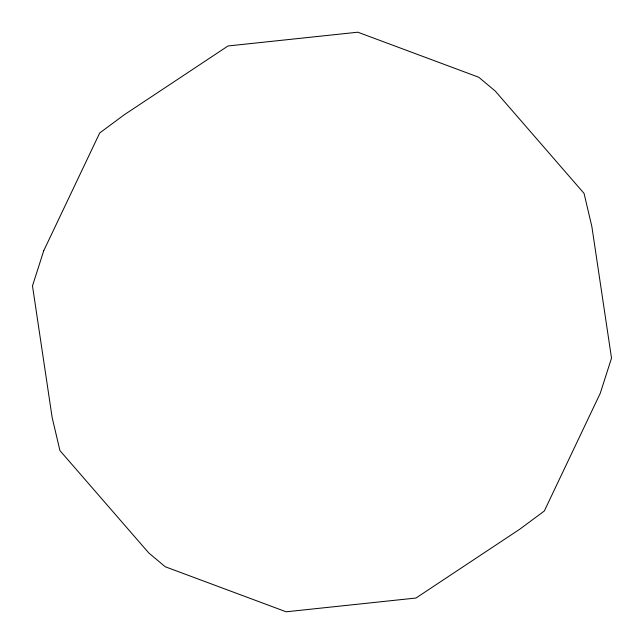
<?xml version="1.0" encoding="UTF-8"?>
<svg xmlns="http://www.w3.org/2000/svg" width="644" height="644" viewBox="0 0 644 644"><rect width="100%" height="100%" fill="white"/><g stroke="black" fill="none" stroke-linecap="round" stroke-linejoin="round"><path stroke-width="0.97" d="M43.744 250.717L32.482 285.88L52.14 417.449L59.94 450.591L148.772 552.963L165.242 566.752L286.161 611.8L415.968 598.034L519.869 529.143L544.309 511.014L600.256 393.283L611.518 358.12L591.86 226.551L584.06 193.409L495.228 91.037L478.758 77.248L357.839 32.2L228.032 45.966L124.131 114.857L99.691 132.986L43.744 250.717"/></g></svg>
